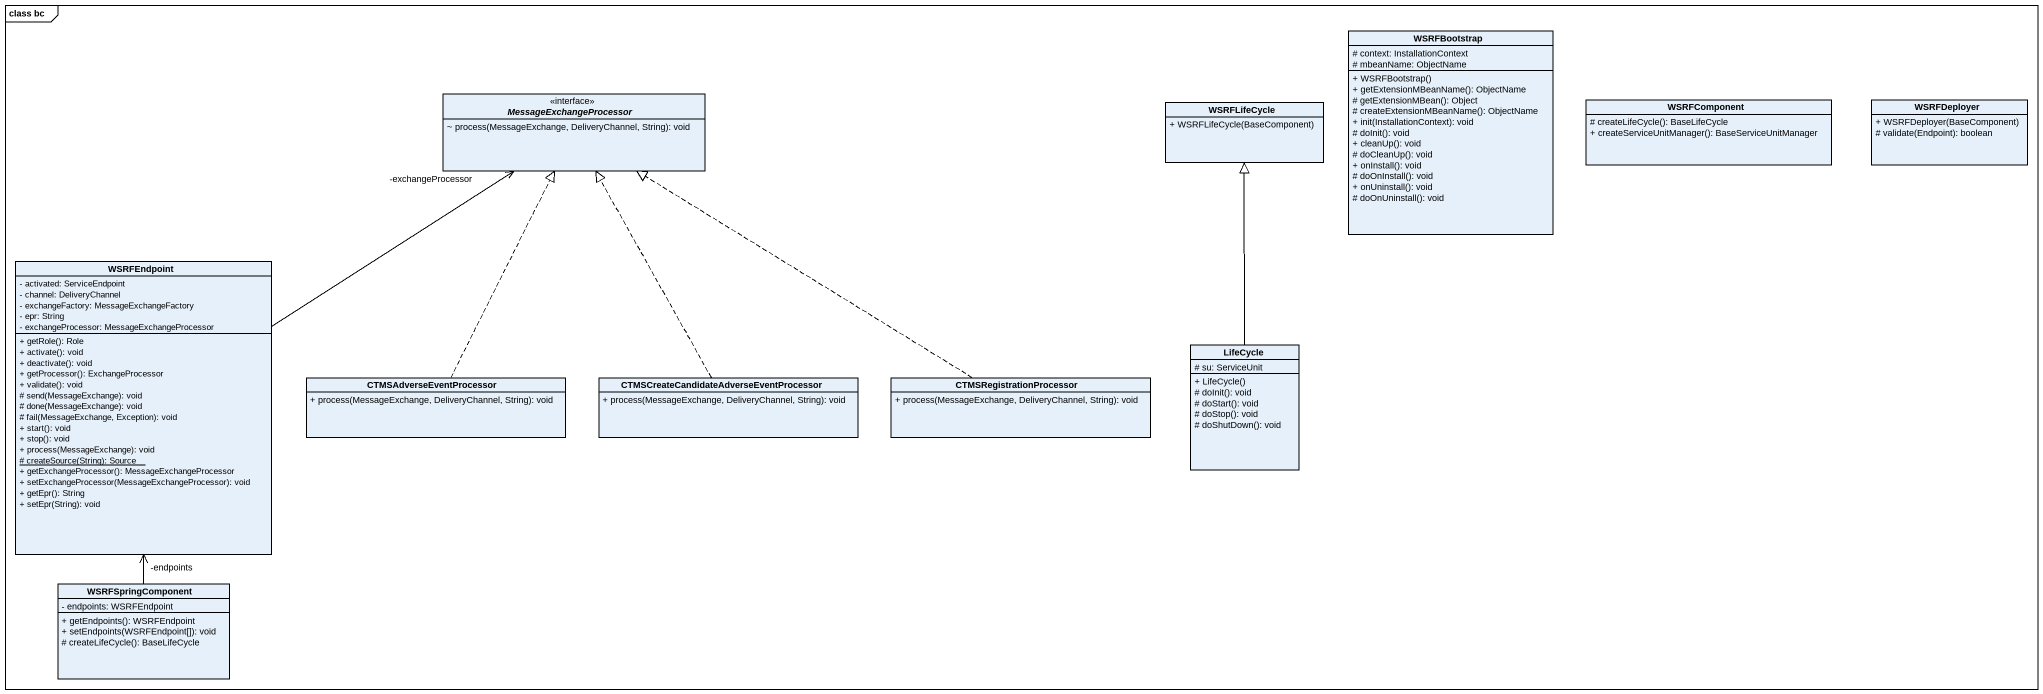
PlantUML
@startuml
mainframe class bc
hide circle
hide empty members
skinparam classAttributeIconSize 0
class WSRFBootstrap {
  # context: InstallationContext
  # mbeanName: ObjectName
  + WSRFBootstrap()
  + getExtensionMBeanName(): ObjectName
  # getExtensionMBean(): Object
  # createExtensionMBeanName(): ObjectName
  + init(InstallationContext): void
  # doInit(): void
  + cleanUp(): void
  # doCleanUp(): void
  + onInstall(): void
  # doOnInstall(): void
  + onUninstall(): void
  # doOnUninstall(): void
}
interface MessageExchangeProcessor <<interface>> {
  ~ process(MessageExchange, DeliveryChannel, String): void
}
class WSRFLifeCycle {
  + WSRFLifeCycle(BaseComponent)
}
class WSRFComponent {
  # createLifeCycle(): BaseLifeCycle
  + createServiceUnitManager(): BaseServiceUnitManager
}
class WSRFDeployer {
  + WSRFDeployer(BaseComponent)
  # validate(Endpoint): boolean
}
class WSRFEndpoint {
  - activated: ServiceEndpoint
  - channel: DeliveryChannel
  - exchangeFactory: MessageExchangeFactory
  - epr: String
  - exchangeProcessor: MessageExchangeProcessor
  + getRole(): Role
  + activate(): void
  + deactivate(): void
  + getProcessor(): ExchangeProcessor
  + validate(): void
  # send(MessageExchange): void
  # done(MessageExchange): void
  # fail(MessageExchange, Exception): void
  + start(): void
  + stop(): void
  + process(MessageExchange): void
  {static} # createSource(String): Source
  + getExchangeProcessor(): MessageExchangeProcessor
  + setExchangeProcessor(MessageExchangeProcessor): void
  + getEpr(): String
  + setEpr(String): void
}
class CTMSAdverseEventProcessor {
  + process(MessageExchange, DeliveryChannel, String): void
}
class "CTMSCreateCandidateAdverseEventProcessor" as CTMSCreateCandidateAdverseEv {
  + process(MessageExchange, DeliveryChannel, String): void
}
class CTMSRegistrationProcessor {
  + process(MessageExchange, DeliveryChannel, String): void
}
class LifeCycle {
  # su: ServiceUnit
  + LifeCycle()
  # doInit(): void
  # doStart(): void
  # doStop(): void
  # doShutDown(): void
}
class WSRFSpringComponent {
  - endpoints: WSRFEndpoint
  + getEndpoints(): WSRFEndpoint
  + setEndpoints(WSRFEndpoint[]): void
  # createLifeCycle(): BaseLifeCycle
}
WSRFEndpoint -up-> "-exchangeProcessor" MessageExchangeProcessor
CTMSAdverseEventProcessor .up.|> MessageExchangeProcessor
CTMSCreateCandidateAdverseEv .up.|> MessageExchangeProcessor
CTMSRegistrationProcessor .up.|> MessageExchangeProcessor
LifeCycle -up-|> WSRFLifeCycle
WSRFSpringComponent -up-> "-endpoints" WSRFEndpoint
@enduml
